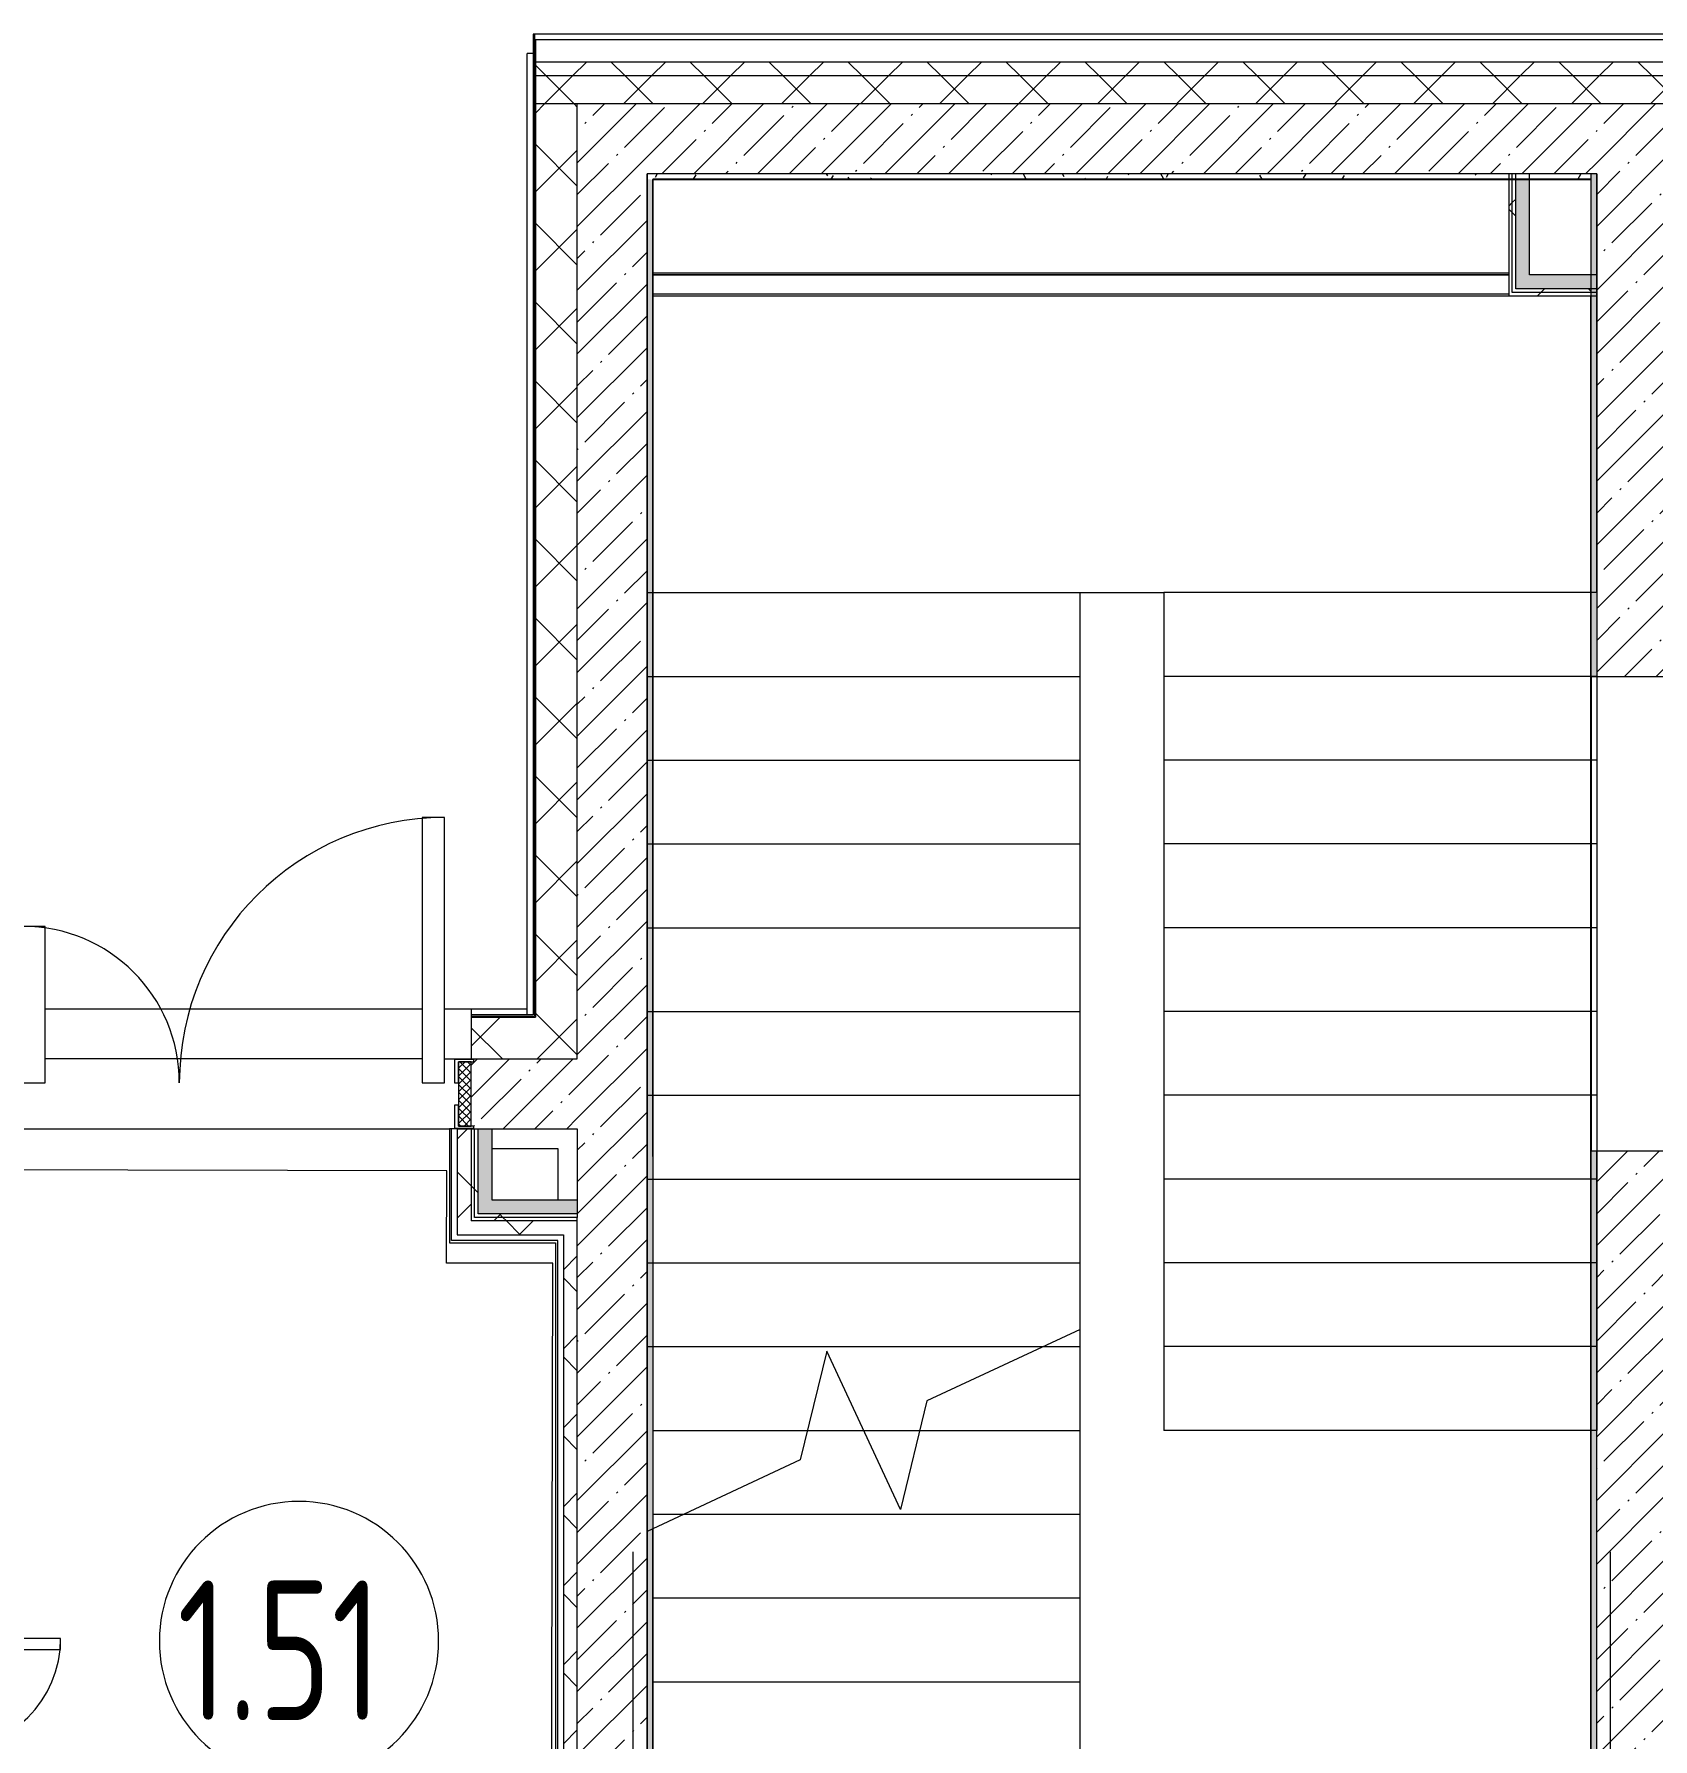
# Model space of a CAD drawing. Header units: millimetres. Extents: x -1113 to 415037, y -3642 to 354837.
# Drawn here: x 87280 to 93076, y 21109 to 27214 of the extents above; entities that cross this region are included whole.
import ezdxf

# ---------------------------------------------------------------- set-up
doc = ezdxf.new("R2010")
doc.units = ezdxf.units.MM
for name, color, linetype, lineweight in [('A-AREA-BNDY', 7, 'Continuous', 5), ('A-AREA-IDEN', 7, 'Continuous', 9), ('A-DOOR-2', 7, 'Continuous', 5), ('A-DOOR-FRAM-2', 7, 'Continuous', 5), ('A-FLOR', 7, 'Continuous', 9), ('A-WALL', 7, 'Continuous', 5), ('I-WALL', 7, 'Continuous', 5), ('S-STRS', 7, 'Continuous', 9), ('S-STRS-MBND', 7, 'Continuous', 9), ('Оси', 7, 'Continuous', 9)]:
    doc.layers.add(name, color=color, linetype=linetype, lineweight=lineweight)
for name, color, linetype, lineweight, true_color in [('A-DOOR-1', 7, 'Continuous', 5, 0xc0c0c0), ('A-DOOR-FRAM-1', 7, 'Continuous', 5, 0xc0c0c0), ('A-WALL-1', 9, 'Continuous', 5, 0x808080), ('A-WALL-FNSH-1', 9, 'Continuous', 5, 0x808080)]:
    doc.layers.add(name, color=color, linetype=linetype, lineweight=lineweight, true_color=true_color)
doc.styles.add('СПДС', font='ГОСТ тип А.ttf', dxfattribs={"width": 0.9})
pattern_1 = [(45, (64.7, -136.06), (-114.04925, 114.04925), []), (45, (178.75, -136.06), (-114.04925, 114.04925), [201.612, -40.322, 6.706, -33.617])]
pattern_2 = [(45, (64.7, -136.06), (-141.42136, 141.42136), []), (135, (64.7, -136.06), (-141.42136, -141.42136), [])]
pattern_3 = [(0, (64.7, -136.06), (243.84, 60.96), [20.117, -162.763, 20.117, -162.763, -975.36]), (0, (64.7, -136.06), (243.84, 60.96), [-365.76, 20.117, -345.643, 20.117, -162.763, -426.72]), (0, (64.7, -136.06), (243.84, 60.96), [-914.4, 20.117, -101.803, 20.117, -284.683]), (120, (156.14, -105.58), (-174.71291, 180.691634), [20.117, -162.763, 20.117, -162.763, -975.36]), (120, (156.14, -105.58), (-174.71291, 180.691634), [-365.76, 20.117, -345.643, 20.117, -162.763, -426.72]), (120, (156.14, -105.58), (-174.71291, 180.691634), [-914.4, 20.117, -101.803, 20.117, -284.683]), (240, (186.62, 16.34), (-69.12709, -241.651634), [20.117, -162.763, 20.117, -162.763, -975.36]), (240, (186.62, 16.34), (-69.12709, -241.651634), [-365.76, 20.117, -345.643, 20.117, -162.763, -426.72]), (240, (186.62, 16.34), (-69.12709, -241.651634), [-914.4, 20.117, -101.803, 20.117, -284.683])]
pattern_4 = [(45, (64.7, -136.06), (-212.132, 212.132), []), (135, (64.7, -136.06), (-212.132, -212.132), [])]

# ---------------------------------------------------------------- blocks, each defined once
blk = doc.blocks.new('110_Дверь_СКБ_2Ст_Внутренняя - ДН-7д_л__ ДОО_Дв_1450x2100h_Загрузочная_ Помещение холодильных камер-21737406-Объем проектирования 1 этажа')
at = {"layer": 'A-DOOR-2'}
h = blk.add_hatch(dxfattribs=at)
h.set_pattern_fill('FP_42', color=256, style=0, pattern_type=2)
h.set_pattern_definition([(135, (1471.41, 189.685), (-14.14214, -14.14214), []), (225, (1471.41, 189.685), (14.14214, -14.14214), [])])
h.paths.add_polyline_path([(862.5, -115), (862.5, 115), (817.5, 115), (817.5, -115)])
at = {"layer": 'A-DOOR-FRAM-2'}
h = blk.add_hatch(dxfattribs=at)
h.set_pattern_fill('FP_43', color=256, style=0, pattern_type=2)
h.set_pattern_definition([(45, (-651.384, 189.685), (-14.1421, 14.1421), []), (135, (-651.384, 189.685), (-14.1421, -14.1421), [])])
h.paths.add_polyline_path([(-792.5, -115), (-792.5, 115), (-837.5, 115), (-837.5, -115)])
at = {"layer": 'A-DOOR-1'}
for p, q in [((767.5, 990), (687.5, 990)), ((687.5, 990), (687.5, 40)), ((767.5, 40), (767.5, 990)), ((-742.5, 600), (-742.5, 40)), ((-662.5, 600), (-742.5, 600)), ((-662.5, 40), (-662.5, 600)), ((-777.5, 123), (-847.5, 123)), ((-847.5, 123), (-847.5, 115)), ((-777.5, 40), (-777.5, 123)), ((872.5, 123), (802.5, 123)), ((802.5, 123), (802.5, 40)), ((872.5, 115), (872.5, 123)), ((-847.5, 115), (-792.5, 115)), ((-792.5, 115), (-792.5, 40)), ((817.5, 40), (817.5, 115)), ((817.5, 115), (872.5, 115)), ((-792.5, 40), (-777.5, 40)), ((-742.5, 40), (-662.5, 40)), ((687.5, 40), (767.5, 40)), ((802.5, 40), (817.5, 40)), ((-777.5, -40), (-792.5, -40)), ((-792.5, -40), (-792.5, -115)), ((-777.5, -123), (-777.5, -40)), ((817.5, -40), (802.5, -40)), ((802.5, -40), (802.5, -123)), ((817.5, -115), (817.5, -40)), ((-847.5, -115), (-847.5, -123)), ((-792.5, -115), (-847.5, -115)), ((872.5, -115), (817.5, -115)), ((872.5, -123), (872.5, -115)), ((-847.5, -123), (-777.5, -123)), ((802.5, -123), (872.5, -123))]:
    blk.add_line(p, q, dxfattribs=at)
for centre, radius, start, end in [((767.5, 40), 950, 90, 180), ((-742.5, 40), 560, 0, 90)]:
    blk.add_arc(centre, radius, start, end, dxfattribs=at)
at = {"layer": 'A-DOOR-FRAM-1'}
for p, q in [((-792.5, 115), (-837.5, 115)), ((-837.5, 115), (-837.5, -115)), ((-792.5, -115), (-792.5, 115)), ((862.5, 115), (817.5, 115)), ((817.5, 115), (817.5, -115)), ((862.5, -115), (862.5, 115)), ((-837.5, -115), (-792.5, -115)), ((817.5, -115), (862.5, -115))]:
    blk.add_line(p, q, dxfattribs=at)
blk = doc.blocks.new('110_Дверь_СКБ_2Ст - Д-10а_ СОШ_Дв_1450x2100h_Горячий цех-25784455-Объем проектирования 1 этажа')
at = {"layer": 'A-DOOR-2'}
h = blk.add_hatch(dxfattribs=at)
h.set_pattern_fill('FP_56', color=256, style=0, pattern_type=2)
h.set_pattern_definition([(135, (1601.41, 114.685), (-14.14214, -14.14214), []), (225, (1601.41, 114.685), (14.14214, -14.14214), [])])
h.paths.add_polyline_path([(712.5, -50), (712.5, 50), (687.5, 50), (687.5, -50)])
at = {"layer": 'A-DOOR-FRAM-2'}
h = blk.add_hatch(dxfattribs=at)
h.set_pattern_fill('FP_57', color=256, style=0, pattern_type=2)
h.set_pattern_definition([(45, (-521.384, 114.685), (-14.1421, 14.1421), []), (135, (-521.384, 114.685), (-14.1421, -14.1421), [])])
h.paths.add_polyline_path([(-662.5, -50), (-662.5, 50), (-687.5, 50), (-687.5, -50)])
at = {"layer": 'A-DOOR-1'}
for p, q in [((662.5, 950), (622.5, 950)), ((622.5, 950), (622.5, 50)), ((662.5, 50), (662.5, 950)), ((-637.5, 450), (-637.5, 50)), ((-597.5, 450), (-637.5, 450)), ((-597.5, 50), (-597.5, 450)), ((-637.5, 50), (-597.5, 50)), ((622.5, 50), (662.5, 50))]:
    blk.add_line(p, q, dxfattribs=at)
for centre, radius, start, end in [((662.5, 50), 900, 90, 180), ((-637.5, 50), 400, 0, 90)]:
    blk.add_arc(centre, radius, start, end, dxfattribs=at)
at = {"layer": 'A-DOOR-FRAM-1'}
for p, q in [((-647.5, 58), (-717.5, 58)), ((-717.5, 58), (-717.5, 50)), ((-717.5, 50), (-647.5, 50)), ((-662.5, 50), (-687.5, 50)), ((-687.5, 50), (-687.5, -50)), ((-637.5, 50), (-662.5, 50)), ((-662.5, 50), (-662.5, -30)), ((-662.5, -50), (-662.5, 50)), ((-647.5, 50), (-647.5, 58)), ((-637.5, 10), (-637.5, 50)), ((-627.5, 10), (-637.5, 10)), ((-627.5, -30), (-627.5, 10)), ((662.5, 10), (652.5, 10)), ((652.5, 10), (652.5, -30)), ((662.5, 50), (662.5, 10)), ((687.5, 50), (662.5, 50)), ((742.5, 58), (672.5, 58)), ((672.5, 58), (672.5, 50)), ((672.5, 50), (742.5, 50)), ((687.5, -30), (687.5, 50)), ((712.5, 50), (687.5, 50)), ((687.5, 50), (687.5, -50)), ((712.5, -50), (712.5, 50)), ((742.5, 50), (742.5, 58)), ((-647.5, -50), (-717.5, -50)), ((-717.5, -50), (-717.5, -58)), ((-717.5, -58), (-647.5, -58)), ((-687.5, -50), (-662.5, -50)), ((-662.5, -30), (-627.5, -30)), ((-647.5, -30), (-662.5, -30)), ((-662.5, -30), (-662.5, -50)), ((-662.5, -50), (-647.5, -50)), ((-647.5, -50), (-647.5, -30)), ((-647.5, -58), (-647.5, -50)), ((652.5, -30), (687.5, -30)), ((687.5, -30), (672.5, -30)), ((672.5, -30), (672.5, -50)), ((672.5, -50), (687.5, -50)), ((742.5, -50), (672.5, -50)), ((672.5, -50), (672.5, -58)), ((672.5, -58), (742.5, -58)), ((687.5, -50), (687.5, -30)), ((687.5, -50), (712.5, -50)), ((742.5, -58), (742.5, -50))]:
    blk.add_line(p, q, dxfattribs=at)
blk = doc.blocks.new('Зашивка приборов отопления4 - Зашивка приборов отопления-33272095-Объем проектирования 1 этажа')
at = {"layer": 'A-WALL'}
for p, q in [((121465, 18487.5), (124530, 18487.5)), ((124530, 18487.5), (121465, 18487.5)), ((121465, 18412.5), (124530, 18412.5))]:
    blk.add_line(p, q, dxfattribs=at)
blk = doc.blocks.new('Марка_Помещения - Номер-25198446-Объем проектирования 1 этажа')
at = {"layer": 'A-AREA-IDEN'}
for start, end in [(360, 180), (180, 360)]:
    blk.add_arc((0, 0), 2.5, start, end, dxfattribs=at)

msp = doc.modelspace()

# ---------------------------------------------------------------- hatches: boundary and pattern name
at = {"layer": 'A-WALL'}
h = msp.add_hatch(dxfattribs=at)
h.set_pattern_fill('FP_24', color=256, style=0, pattern_type=2)
h.set_pattern_definition(pattern_2)
h.paths.add_polyline_path([(93224.7, 27063.9), (93274.7, 27063.9), (93274.7, 27113.9), (89074.7, 27113.9), (89074.7, 27063.9), (93161.1, 27063.9)])
h = msp.add_hatch(dxfattribs=at)
h.set_pattern_fill('FP_24', color=256, style=0, pattern_type=2)
h.set_pattern_definition(pattern_2)
h.paths.add_polyline_path([(89074.7, 26963.9), (93224.7, 26963.9), (93224.7, 27063.9), (89074.7, 27063.9)])
h = msp.add_hatch(dxfattribs=at)
h.set_pattern_fill('FP_24', color=256, style=0, pattern_type=2)
h.set_pattern_definition(pattern_2)
h.paths.add_polyline_path([(89224.7, 23543.9), (89224.7, 26963.9), (89074.7, 26963.9), (89074.7, 23543.9), (89197.1, 23543.9)])
h = msp.add_hatch(dxfattribs=at)
h.set_pattern_fill('FP_24', color=256, style=0, pattern_type=2)
h.set_pattern_definition(pattern_2)
h.paths.add_polyline_path([(89044.7, 23543.9), (89074.7, 23543.9), (89074.7, 23693.9), (88844.7, 23693.9), (88844.7, 23543.9), (88969.4, 23543.9)])
h.paths.add_polyline_path([(85192.7, 23543.9), (85444.7, 23543.9), (85444.7, 23693.9), (85184.7, 23693.9), (85184.7, 23543.9), (85191.6, 23543.9)])
h.paths.add_polyline_path([(87144.7, 23543.9), (87144.7, 23693.9), (86594.7, 23693.9), (86594.7, 23543.9), (86906.3, 23543.9)])
at = {"layer": 'I-WALL'}
h = msp.add_hatch(dxfattribs=at)
h.set_pattern_fill('FP_1', color=256, style=0, pattern_type=2)
h.set_pattern_definition(pattern_1)
h.paths.add_polyline_path([(89474.7, 17133.9), (89474.7, 26963.9), (89224.7, 26963.9), (89224.7, 17133.9)])
h = msp.add_hatch(dxfattribs=at)
h.set_pattern_fill('FP_1', color=256, style=0, pattern_type=2)
h.set_pattern_definition(pattern_1)
h.paths.add_polyline_path([(92559.7, 26713.9), (92874.7, 26713.9), (92874.7, 26963.9), (89474.7, 26963.9), (89474.7, 26713.9), (91548.2, 26713.9)])
h = msp.add_hatch(dxfattribs=at)
h.set_pattern_fill('FP_1', color=256, style=0, pattern_type=2)
h.set_pattern_definition(pattern_1)
h.paths.add_polyline_path([(93094.7, 21013.9), (93124.7, 21013.9), (93124.7, 23213.9), (92874.7, 23213.9), (92874.7, 21013.9)])
h.paths.add_polyline_path([(92874.7, 24913.9), (93124.7, 24913.9), (93124.7, 26963.9), (92874.7, 26963.9), (92874.7, 25296.2)])
h = msp.add_hatch(dxfattribs=at)
h.set_pattern_fill('FP_191', color=256, style=0, pattern_type=2)
h.set_pattern_definition(pattern_3)
h.paths.add_polyline_path([(92559.7, 26693.9), (92854.7, 26693.9), (92853.7, 26713.9), (89474.7, 26713.9), (89474.7, 26693.9), (91548.2, 26693.9)])
h = msp.add_hatch(dxfattribs=at)
h.set_pattern_fill('FP_191', color=256, style=0, pattern_type=2)
h.set_pattern_definition(pattern_3)
h.paths.add_polyline_path([(89474.7, 17713.9), (89494.7, 17734.9), (89494.7, 26692.9), (89474.7, 26693.9), (89474.7, 17876.3)])
h.paths.add_polyline_path([(89485.2, 17713.9), (89494.7, 17713.9), (89494.7, 17733.9), (89474.7, 17713.9)])
h = msp.add_hatch(dxfattribs=at)
h.set_pattern_fill('FP_192', color=256, style=0, pattern_type=2)
h.set_pattern_definition(pattern_4)
h.paths.add_polyline_path([(92572.2, 26276.4), (92572.2, 26693.9), (92559.7, 26693.9), (92559.7, 26276.4)])
h = msp.add_hatch(dxfattribs=at)
h.set_pattern_fill('FP_192', color=256, style=0, pattern_type=2)
h.set_pattern_definition(pattern_4)
h.paths.add_polyline_path([(92572.2, 26288.9), (92584.7, 26288.9), (92584.7, 26693.9), (92572.2, 26693.9), (92572.2, 26351.4)])
for points in [[(92584.7, 26301.4), (92634.7, 26301.4), (92634.7, 26693.9), (92584.7, 26693.9), (92584.7, 26351.4)], [(92634.7, 26301.4), (92854.7, 26302.4), (92854.7, 26351.4), (92634.7, 26351.4)], [(88869.7, 22988.9), (88919.7, 22988.9), (88919.7, 23293.9), (88869.7, 23293.9), (88869.7, 23176.3)], [(89154.7, 22988.9), (89224.7, 22988.9), (89224.7, 23038.9), (88919.7, 23038.9), (88919.7, 22988.9), (89095.3, 22988.9)]]:
    msp.add_hatch(color=256, dxfattribs=at).paths.add_polyline_path(points)
h = msp.add_hatch(dxfattribs=at)
h.set_pattern_fill('FP_191', color=256, style=0, pattern_type=2)
h.set_pattern_definition(pattern_3)
h.paths.add_polyline_path([(92874.7, 17733.9), (92874.7, 23213.9), (92854.7, 23213.9), (92854.7, 17734.9)])
h.paths.add_polyline_path([(92854.7, 24913.9), (92874.7, 24913.9), (92874.7, 26713.9), (92854.7, 26713.9), (92854.7, 25296.2)])
h = msp.add_hatch(dxfattribs=at)
h.set_pattern_fill('FP_192', color=256, style=0, pattern_type=2)
h.set_pattern_definition(pattern_4)
h.paths.add_polyline_path([(92854.7, 26276.4), (92854.2, 26288.9), (92572.2, 26288.9), (92572.2, 26276.4), (92854.2, 26276.4)])
h = msp.add_hatch(dxfattribs=at)
h.set_pattern_fill('FP_192', color=256, style=0, pattern_type=2)
h.set_pattern_definition(pattern_4)
h.paths.add_polyline_path([(92634.7, 26288.9), (92854.7, 26288.9), (92854.7, 26301.4), (92584.7, 26301.4), (92584.7, 26288.9)])
h = msp.add_hatch(dxfattribs=at)
h.set_pattern_fill('FP_1', color=256, style=0, pattern_type=2)
h.set_pattern_definition(pattern_1)
h.paths.add_polyline_path([(89224.7, 23293.9), (89224.7, 23543.9), (88854.7, 23541.9), (88854.7, 23533.9), (88844.7, 23533.9), (88844.7, 23303.9), (88854.7, 23303.9), (88854.7, 23295.9), (89209, 23293.9)])
h.paths.add_polyline_path([(85064.7, 23293.9), (85414.7, 23295.9), (85414.7, 23303.9), (85444.7, 23303.9), (85444.7, 23533.9), (85414.7, 23533.9), (85414.7, 23541.9), (85064.7, 23543.9), (85064.7, 23441.2)])
h.paths.add_polyline_path([(86594.7, 23293.9), (87134.7, 23295.9), (87134.7, 23303.9), (87144.7, 23303.9), (87144.7, 23533.9), (87134.7, 23534.7), (87134.7, 23541.9), (86624.7, 23541.9), (86624.7, 23533.9), (86594.7, 23533.9), (86594.7, 23303.9), (86624.7, 23303.9), (86624.7, 23295.9), (86594.7, 23295.9)])
h = msp.add_hatch(dxfattribs=at)
h.set_pattern_fill('FP_24', color=256, style=0, pattern_type=2)
h.set_pattern_definition(pattern_2)
h.paths.add_polyline_path([(88794.7, 22913.9), (88844.7, 22913.9), (88844.7, 23293.9), (88794.7, 23293.9), (88794.7, 23113.1)])
h = msp.add_hatch(dxfattribs=at)
h.set_pattern_fill('FP_192', color=256, style=0, pattern_type=2)
h.set_pattern_definition(pattern_4)
h.paths.add_polyline_path([(88844.7, 22963.9), (88857.2, 22963.9), (88857.2, 23293.9), (88844.7, 23293.9), (88844.7, 22979.9)])
h = msp.add_hatch(dxfattribs=at)
h.set_pattern_fill('FP_192', color=256, style=0, pattern_type=2)
h.set_pattern_definition(pattern_4)
h.paths.add_polyline_path([(88857.2, 22976.4), (88869.7, 22976.4), (88869.7, 23293.9), (88857.2, 23293.9), (88857.2, 22977.2)])
h = msp.add_hatch(dxfattribs=at)
h.set_pattern_fill('FP_24', color=256, style=0, pattern_type=2)
h.set_pattern_definition(pattern_2)
h.paths.add_polyline_path([(89154.7, 22913.9), (89174.7, 22915.2), (89174.7, 22963.9), (88844.7, 22963.9), (88844.7, 22913.9), (88969.4, 22913.9)])
h = msp.add_hatch(dxfattribs=at)
h.set_pattern_fill('FP_192', color=256, style=0, pattern_type=2)
h.set_pattern_definition(pattern_4)
h.paths.add_polyline_path([(89224.7, 22963.9), (89224.1, 22976.4), (88857.2, 22976.4), (88857.2, 22963.9), (89174.7, 22963.9)])
h = msp.add_hatch(dxfattribs=at)
h.set_pattern_fill('FP_192', color=256, style=0, pattern_type=2)
h.set_pattern_definition(pattern_4)
h.paths.add_polyline_path([(89154.7, 22976.4), (89224.7, 22976.4), (89223.5, 22988.9), (88869.7, 22988.9), (88869.7, 22976.4), (89095.3, 22976.4)])
h = msp.add_hatch(dxfattribs=at)
h.set_pattern_fill('FP_24', color=256, style=0, pattern_type=2)
h.set_pattern_definition(pattern_2)
h.paths.add_polyline_path([(89174.7, 19213.9), (89224.7, 19215.1), (89224.7, 22963.9), (89174.7, 22963.9), (89174.7, 19233.9)])

# ---------------------------------------------------------------- linework, layer by layer
at = {"layer": 'A-AREA-BNDY', "flags": 128}
msp.add_lwpolyline([(87034.2, 19173.2), (89128.2, 19168.3), (89136.8, 22812.3), (88756.8, 22813.2), (88757.5, 23143.2), (87043.6, 23147.2)], close=True, dxfattribs=at)
at = {"layer": 'A-FLOR'}
for p, q in [((89494.7, 26358.9), (92559.7, 26358.9)), ((92874.7, 24913.9), (92874.7, 23213.9)), ((88669.7, 23543.9), (87319.7, 23543.9)), ((88749.7, 23543.9), (88844.7, 23543.9)), ((87144.7, 23293.9), (88766.7, 23293.9)), ((88919.7, 23293.9), (89224.7, 23293.9)), ((88919.7, 23223.9), (89154.7, 23223.9)), ((89154.7, 23223.9), (89154.7, 23038.9))]:
    msp.add_line(p, q, dxfattribs=at)
at = {"layer": 'A-WALL'}
for p, q in [((89071.7, 27213.9), (89071.7, 23696.9)), ((93354.7, 27193.9), (89071.7, 27193.9)), ((89074.7, 27193.9), (89074.7, 23693.9)), ((89044.7, 23701.9), (89044.7, 27143.9)), ((89066.7, 27143.9), (89044.7, 27143.9)), ((93274.7, 27113.9), (89074.7, 27113.9)), ((93224.7, 27063.9), (89074.7, 27063.9)), ((89494.7, 26693.9), (89494.7, 17733.9)), ((89495.7, 26692.9), (89494.7, 26692.9)), ((92572.2, 26288.9), (92572.2, 26713.9)), ((92584.7, 26301.4), (92584.7, 26713.9)), ((92853.7, 26692.9), (92853.7, 26693.9)), ((92874.7, 26288.9), (92572.2, 26288.9)), ((92874.7, 26301.4), (92584.7, 26301.4)), ((87319.7, 23723.9), (88669.7, 23723.9)), ((88749.7, 23723.9), (89044.7, 23723.9)), ((88844.7, 23723.9), (88844.7, 23701.9)), ((88844.7, 23696.9), (89071.7, 23696.9)), ((88844.7, 23693.9), (89074.7, 23693.9)), ((88749.7, 23543.9), (88749.7, 23543.9)), ((88844.7, 23543.9), (89224.7, 23543.9)), ((88794.7, 23293.9), (88794.7, 22913.9)), ((88857.2, 22976.4), (88857.2, 23293.9)), ((88869.7, 22988.9), (88869.7, 23293.9)), ((89224.7, 22963.9), (88844.7, 22963.9)), ((89224.7, 22976.4), (88857.2, 22976.4)), ((89224.7, 22988.9), (88869.7, 22988.9)), ((89224.7, 17133.9), (89224.7, 22976.4)), ((88794.7, 22913.9), (89174.7, 22913.9)), ((89154.7, 19233.9), (89154.7, 22893.9)), ((89174.7, 22913.9), (89174.7, 19213.9))]:
    msp.add_line(p, q, dxfattribs=at)
at = {"layer": 'A-WALL-1'}
for p, q in [((93124.7, 26963.9), (89074.7, 26963.9)), ((89224.7, 23543.9), (89224.7, 26963.9)), ((89474.7, 17133.9), (89474.7, 26713.9)), ((89474.7, 26713.9), (89474.7, 26713.9)), ((92874.7, 26713.9), (89474.7, 26713.9)), ((89474.7, 26713.9), (89474.7, 17713.9)), ((92559.7, 26713.9), (92559.7, 26276.4)), ((92634.7, 26351.4), (92634.7, 26713.9)), ((92853.7, 26693.9), (92854.7, 26693.9)), ((92874.7, 26713.9), (92874.7, 24913.9)), ((92874.7, 26351.4), (92634.7, 26351.4)), ((92559.7, 26276.4), (92874.7, 26276.4)), ((92854.7, 24913.9), (93124.7, 24913.9)), ((88844.7, 23693.9), (88844.7, 23543.9)), ((88794.7, 23293.9), (88919.7, 23293.9)), ((88844.7, 23293.9), (88844.7, 22963.9)), ((88919.7, 23038.9), (88919.7, 23293.9)), ((89224.7, 23293.9), (89224.7, 22976.4)), ((93124.7, 23213.9), (92854.7, 23213.9)), ((92874.7, 17133.9), (92874.7, 23213.9)), ((89224.7, 23038.9), (88919.7, 23038.9))]:
    msp.add_line(p, q, dxfattribs=at)
at = {"layer": 'A-WALL-FNSH-1'}
for p, q in [((89066.7, 27213.9), (89066.7, 23701.9)), ((93374.7, 27213.9), (89066.7, 27213.9)), ((92853.7, 26693.9), (89494.7, 26693.9)), ((89495.7, 26692.9), (92853.7, 26692.9)), ((89495.7, 23194.3), (89495.7, 26692.9)), ((92853.7, 26713.9), (92853.7, 26693.9)), ((92853.7, 26692.9), (92853.7, 26276.4)), ((92854.7, 24913.9), (92854.7, 26713.9)), ((92853.7, 24913.9), (92854.7, 24913.9)), ((89066.7, 23701.9), (88844.7, 23701.9)), ((88844.7, 23701.9), (88844.7, 23693.9)), ((88766.7, 23293.9), (88766.7, 22885.9)), ((88794.7, 23293.9), (88766.7, 23293.9)), ((88774.7, 22893.9), (88774.7, 23293.9)), ((92854.7, 23213.9), (92853.7, 23213.9)), ((92854.7, 17734.9), (92854.7, 23213.9)), ((89494.7, 23194.3), (89495.7, 23194.3)), ((89495.7, 22970.9), (89494.7, 22970.9)), ((89154.7, 22893.9), (88774.7, 22893.9)), ((88766.7, 22885.9), (89146.7, 22885.9)), ((89146.7, 22885.9), (89146.7, 19241.9)), ((89495.7, 20867), (89495.7, 21862.3))]:
    msp.add_line(p, q, dxfattribs=at)
at = {"layer": 'I-WALL'}
for p, q in [((89495.7, 26283.9), (92559.7, 26283.9)), ((92559.7, 26282.9), (89495.7, 26282.9)), ((92853.7, 17735.9), (92853.7, 26276.4)), ((92854.7, 24913.9), (92854.7, 23213.9)), ((89495.7, 23194.3), (89495.7, 21862.3))]:
    msp.add_line(p, q, dxfattribs=at)
at = {"layer": 'S-STRS'}
for p, q in [((91024.7, 22513.9), (91024.7, 22575.3)), ((90893.1, 22513.9), (91024.7, 22513.9)), ((90893.1, 22513.9), (91024.7, 22513.9)), ((91024.7, 22213.9), (91024.7, 22513.9)), ((90048.8, 22213.9), (90249.7, 22213.9)), ((90048.8, 22213.9), (90249.7, 22213.9)), ((90450.6, 22213.9), (91024.7, 22213.9)), ((90450.6, 22213.9), (91024.7, 22213.9)), ((91024.7, 21913.9), (91024.7, 22213.9)), ((89606.3, 21913.9), (91024.7, 21913.9)), ((89606.3, 21913.9), (91024.7, 21913.9)), ((91024.7, 21613.9), (91024.7, 21913.9)), ((89494.7, 21613.9), (91024.7, 21613.9)), ((89494.7, 21613.9), (91024.7, 21613.9)), ((91024.7, 21313.9), (91024.7, 21613.9)), ((89494.7, 21313.9), (91024.7, 21313.9)), ((89494.7, 21313.9), (91024.7, 21313.9)), ((91024.7, 21013.9), (91024.7, 21313.9))]:
    msp.add_line(p, q, dxfattribs=at)
at = {"layer": 'S-STRS-MBND'}
for p, q in [((89474.7, 26713.9), (89474.7, 25213.9)), ((92874.7, 26713.9), (89474.7, 26713.9)), ((92874.7, 25213.9), (92874.7, 26713.9)), ((89474.7, 25213.9), (91024.7, 25213.9)), ((89474.7, 22513.9), (89474.7, 25213.9)), ((89474.7, 25213.9), (91024.7, 25213.9)), ((91024.7, 25213.9), (91324.7, 25213.9)), ((91024.7, 22575.3), (91024.7, 25213.9)), ((92874.7, 25213.9), (91324.7, 25213.9)), ((91324.7, 25213.9), (91324.7, 22213.9)), ((92874.7, 25213.9), (91324.7, 25213.9)), ((92874.7, 25213.9), (92874.7, 22213.9)), ((89474.7, 24913.9), (91024.7, 24913.9)), ((89474.7, 24913.9), (91024.7, 24913.9)), ((92874.7, 24913.9), (91324.7, 24913.9)), ((92874.7, 24913.9), (91324.7, 24913.9)), ((89474.7, 24613.9), (91024.7, 24613.9)), ((89474.7, 24613.9), (91024.7, 24613.9)), ((92874.7, 24613.9), (91324.7, 24613.9)), ((92874.7, 24613.9), (91324.7, 24613.9)), ((89474.7, 24313.9), (91024.7, 24313.9)), ((89474.7, 24313.9), (91024.7, 24313.9)), ((92874.7, 24313.9), (91324.7, 24313.9)), ((92874.7, 24313.9), (91324.7, 24313.9)), ((89474.7, 24013.9), (91024.7, 24013.9)), ((89474.7, 24013.9), (91024.7, 24013.9)), ((92874.7, 24013.9), (91324.7, 24013.9)), ((92874.7, 24013.9), (91324.7, 24013.9)), ((89474.7, 23713.9), (91024.7, 23713.9)), ((89474.7, 23713.9), (91024.7, 23713.9)), ((92874.7, 23713.9), (91324.7, 23713.9)), ((92874.7, 23713.9), (91324.7, 23713.9)), ((89474.7, 23413.9), (91024.7, 23413.9)), ((89474.7, 23413.9), (91024.7, 23413.9)), ((92874.7, 23413.9), (91324.7, 23413.9)), ((92874.7, 23413.9), (91324.7, 23413.9)), ((89474.7, 23113.9), (91024.7, 23113.9)), ((89474.7, 23113.9), (91024.7, 23113.9)), ((92874.7, 23113.9), (91324.7, 23113.9)), ((92874.7, 23113.9), (91324.7, 23113.9)), ((89474.7, 22813.9), (91024.7, 22813.9)), ((89474.7, 22813.9), (91024.7, 22813.9)), ((92874.7, 22813.9), (91324.7, 22813.9)), ((92874.7, 22813.9), (91324.7, 22813.9)), ((91024.7, 22575.3), (90476.3, 22319.6)), ((89474.7, 22513.9), (90893.1, 22513.9)), ((89474.7, 22513.9), (90893.1, 22513.9)), ((90117.6, 22497.2), (90023.1, 22108.3)), ((90381.8, 21930.7), (90117.6, 22497.2)), ((92874.7, 22513.9), (91324.7, 22513.9)), ((92874.7, 22513.9), (91324.7, 22513.9)), ((90476.3, 22319.6), (90381.8, 21930.7)), ((89494.7, 22213.9), (90048.8, 22213.9)), ((89494.7, 22213.9), (90048.8, 22213.9)), ((90249.7, 22213.9), (90450.6, 22213.9)), ((90249.7, 22213.9), (90450.6, 22213.9)), ((92874.7, 22213.9), (91324.7, 22213.9)), ((90023.1, 22108.3), (89474.7, 21852.5)), ((89494.7, 21913.9), (89606.3, 21913.9)), ((89494.7, 21913.9), (89606.3, 21913.9))]:
    msp.add_line(p, q, dxfattribs=at)
at = {"layer": 'Оси'}
for points in [[(89424.7, -2042.3), (89424.7, 2957.7), (89424.7, 16779), (89424.7, 21779)], [(92924.7, -2042.3), (92924.7, 2957.7), (92924.7, 16779), (92924.7, 21779)]]:
    msp.add_lwpolyline(points, dxfattribs=at)

# ---------------------------------------------------------------- block references
at = {"layer": 'A-AREA-IDEN', "xscale": 199.9999999999999, "yscale": 199.9999999999999, "zscale": 199.9999999999999}
msp.add_blockref('Марка_Помещения - Номер-25198446-Объем проектирования 1 этажа', (88228.3, 21459.5), dxfattribs=at)
at = {"layer": 'A-DOOR-1'}
msp.add_blockref('110_Дверь_СКБ_2Ст_Внутренняя - ДН-7д_л__ ДОО_Дв_1450x2100h_Загрузочная_ Помещение холодильных камер-21737406-Объем проектирования 1 этажа', (87982.2, 23418.9), dxfattribs=at)
at = {"layer": 'A-DOOR-1', "rotation": 270}
msp.add_blockref('110_Дверь_СКБ_2Ст - Д-10а_ СОШ_Дв_1450x2100h_Горячий цех-25784455-Объем проектирования 1 этажа', (86924.7, 20831.4), dxfattribs=at)
at = {"layer": 'A-WALL'}
msp.add_blockref('Зашивка приборов отопления4 - Зашивка приборов отопления-33272095-Объем проектирования 1 этажа', (-31970.3, 7863.9), dxfattribs=at)

# ---------------------------------------------------------------- texts
at = {"layer": 'A-AREA-IDEN', "insert": (87792.2, 21676.6), "char_height": 500, "width": 1096.708, "attachment_point": 1, "style": 'СПДС'}
msp.add_mtext('1.51', dxfattribs=at)

doc.saveas('drawing.dxf')
